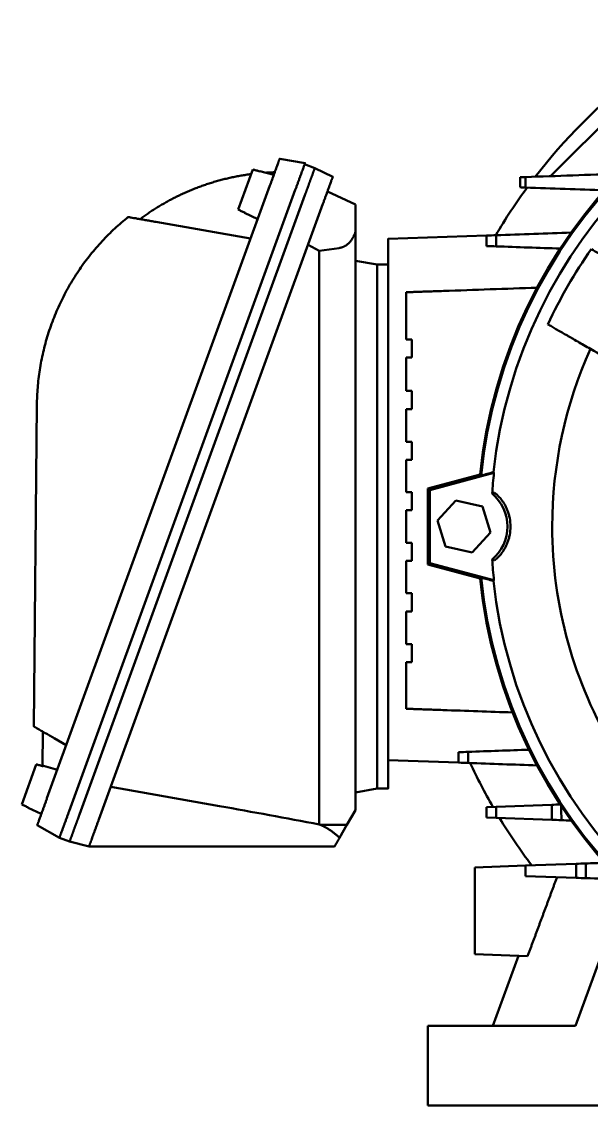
# Model space of a CAD drawing. Header units: millimetres. Extents: x 708 to 3306, y 798 to 2244.
# Drawn here: x 1727.9 to 1885.4, y 1870.2 to 2169.8 of the extents above; entities that cross this region are included whole.
import ezdxf

# ---------------------------------------------------------------- set-up
doc = ezdxf.new("R2010")
doc.units = ezdxf.units.MM
doc.header["$LTSCALE"] = 10
doc.layers.add('Visible (ISO)', color=7, linetype='Continuous', lineweight=50)

msp = doc.modelspace()

# ---------------------------------------------------------------- linework, layer by layer
at = {"layer": 'Visible (ISO)'}
for p, q in [((1874.08, 2127.05), (1897.31, 2150.27)), ((1799.23, 2131.88), (1806.23, 2130.64)), ((1806.12, 2130.32), (1808.93, 2129.3)), ((1791.76, 2128.89), (1787.73, 2117.82)), ((1793.73, 2128.45), (1793.7, 2128.37)), ((1793.73, 2128.45), (1797.61, 2127.41)), ((1808.93, 2129.3), (1813.91, 2126.87)), ((1734.91, 1955.05), (1796.54, 2124.47)), ((1741.04, 1951.52), (1803.54, 2123.24)), ((1743.88, 1950.56), (1806.21, 2121.82)), ((1820.17, 2119.17), (1812.42, 2122.79)), ((1749.25, 1949.23), (1811.18, 2119.39)), ((1820.17, 2111.63), (1820.17, 2119.17)), ((1789.55, 2116.97), (1789.52, 2116.89)), ((1789.52, 2116.89), (1793.16, 2115.19)), ((1765.03, 2114.4), (1791.2, 2109.79)), ((1820.17, 2111.63), (1820.11, 2111.46)), ((1820.17, 2111.63), (1820.17, 1951.75)), ((1829.17, 2109.68), (1856.42, 2110.63)), ((1807.06, 2108.07), (1810.17, 2106.4)), ((1815.66, 2107.18), (1810.17, 2106.4)), ((1810.17, 2106.4), (1810.17, 1947.82)), ((1820.17, 2103.68), (1826.17, 2102.62)), ((1829.17, 2102.62), (1826.17, 2102.62)), ((1829.17, 2096.3), (1829.17, 2099.68)), ((1826.17, 2089.33), (1826.17, 1971.04)), ((1829.17, 2089.33), (1829.17, 1971.04)), ((1731.3, 1974.9), (1732.12, 2063.76)), ((1835.77, 2053.12), (1835.77, 2053.12)), ((1840.17, 2040.68), (1854.6, 2044.55)), ((1840.7, 2040.28), (1858.46, 2045.04)), ((1840.17, 2019.68), (1840.17, 2040.68)), ((1840.7, 2040.28), (1840.17, 2040.68)), ((1840.7, 2020.08), (1840.7, 2040.28)), ((1847.95, 2037.35), (1842.85, 2031.84)), ((1855.27, 2035.69), (1847.95, 2037.35)), ((1857.49, 2028.53), (1855.27, 2035.69)), ((1842.85, 2031.84), (1845.08, 2024.67)), ((1852.4, 2023.01), (1857.49, 2028.53)), ((1845.08, 2024.67), (1852.4, 2023.01)), ((1840.7, 2020.08), (1840.17, 2019.68)), ((1854.6, 2015.82), (1840.17, 2019.68)), ((1858.46, 2015.32), (1840.7, 2020.08)), ((1835.77, 2008.97), (1835.77, 2008.97)), ((1733.79, 1973.47), (1733.7, 1963.96)), ((1740.25, 1969.74), (1736.88, 1971.68)), ((1848.68, 1964.91), (1829.17, 1965.59)), ((1731.94, 1964.43), (1727.91, 1953.36)), ((1733.91, 1963.99), (1733.88, 1963.92)), ((1733.91, 1963.99), (1737.79, 1962.95)), ((1782.57, 1952.9), (1752.51, 1958.2)), ((1826.17, 1957.74), (1820.17, 1956.68)), ((1829.17, 1957.74), (1826.17, 1957.74)), ((1859.04, 1952.72), (1874.42, 1953.26)), ((1729.73, 1952.51), (1729.7, 1952.43)), ((1729.7, 1952.43), (1733.34, 1950.74)), ((1817.82, 1947.68), (1820.17, 1951.75)), ((1856.42, 1952.63), (1859.04, 1952.72)), ((1856.42, 1949.73), (1856.42, 1952.63)), ((1859.04, 1952.72), (1859.04, 1949.64)), ((1738.34, 1944.11), (1732.22, 1947.65)), ((1817.82, 1947.68), (1810.51, 1947.68)), ((1815.78, 1944.13), (1817.82, 1947.68)), ((1859.04, 1949.64), (1856.42, 1949.73)), ((1874.42, 1949.11), (1859.04, 1949.64)), ((1738.34, 1944.11), (1741.16, 1943.09)), ((1746.53, 1941.75), (1741.16, 1943.09)), ((1768.46, 1941.75), (1746.53, 1941.75)), ((1867.18, 1936.46), (1853.18, 1935.97)), ((1853.18, 1911.95), (1853.18, 1935.97)), ((1867.18, 1936.46), (1881.17, 1936.95)), ((1867.18, 1933.56), (1867.18, 1936.46)), ((1881.17, 1933.07), (1867.18, 1933.56)), ((1893.17, 1925.58), (1881.02, 1892.18)), ((1867.76, 1911.44), (1853.18, 1911.95)), ((1858.17, 1892.18), (1865.21, 1911.53)), ((1840.17, 1870.18), (1840.17, 1892.18)), ((1860.17, 1892.18), (1840.17, 1892.18)), ((1881.02, 1892.18), (1860.17, 1892.18)), ((1860.17, 1870.18), (1840.17, 1870.18)), ((1904.17, 1870.18), (1860.17, 1870.18))]:
    msp.add_line(p, q, dxfattribs=at)
for centre, radius, start, end in [((1994.17, 2030.18), 140.31, 95.8772, 174.1228), ((1994.17, 2030.18), 139.98, 95.7849, 174.2151), ((1994.17, 2030.18), 136.71, 96.3024, 173.6976), ((1994.17, 2031.05), 156.95, 128.0367, 142.3594), ((1994.17, 2031.05), 156.95, 143.733, 149.4949), ((1994.04, 2031.12), 156.8, 150.7632711016653, 150.7632973751533), ((1994.17, 2030.18), 133.11, 144.8277, 155.1723), ((1994.18, 2031.04), 156.96, 155.7381726199257, 155.7382381049767), ((1994.17, 2030.18), 119.61, 155.7581, 180), ((1994.17, 2030.18), 136.52, 173.7517, 176.1644), ((1850.17, 2030.18), 12, 310.4446, 49.5554), ((1994.17, 2030.18), 119.61, 180, 211.1602), ((1994.17, 2030.18), 136.52, 183.8356, 186.2483), ((1994.17, 2030.18), 140.31, 185.8772, 264.1228), ((1994.17, 2030.18), 139.98, 185.7849, 264.2151), ((1994.17, 2030.18), 136.71, 186.3024, 263.6976), ((1996.33, 2031.8), 159.24, 199.2109350318642, 199.2109388500561), ((1994.38, 2031.14), 157.18, 203.7355032663405, 203.7355197554486), ((1994.17, 2031.05), 156.95, 204.9665, 209.9475), ((1994.17, 2031.05), 156.95, 211.2553, 217.0328)]:
    msp.add_arc(centre, radius, start, end, dxfattribs=at)
for points, weights in [([(1796.54, 2124.47), (1798.13, 2128.84), (1799.23, 2131.88), (1799.23, 2131.88)], [1, 0.811792362023, 0.811792362023, 1]), ([(1806.23, 2130.64), (1806.23, 2130.64), (1805.13, 2127.6), (1803.54, 2123.24)], [1, 0.811792362023, 0.811792362023, 1]), ([(1791.29, 2127.61), (1780.09, 2126.16), (1769.66, 2121.91), (1760.65, 2115.17)], [0.986966977949, 0.969514263498, 0.973858604182, 1]), ([(1797.86, 2128.12), (1797.04, 2128.09), (1796.22, 2128.06), (1795.4, 2128)], [1, 0.998041127695, 0.996204647248, 0.994490558659]), ([(1806.21, 2121.82), (1806.95, 2123.84), (1807.62, 2125.69), (1808.14, 2127.11)], [1, 0.949947616046, 0.949947616046, 1]), ([(1808.14, 2127.11), (1808.66, 2128.53), (1808.93, 2129.3), (1808.93, 2129.3)], [1, 0.949947616046, 0.949947616046, 1]), ([(1813.91, 2126.87), (1813.91, 2126.87), (1812.78, 2123.78), (1811.18, 2119.39)], [1, 0.807306187604, 0.807306187604, 1]), ([(1732.12, 2063.76), (1732.31, 2084.34), (1741.29, 2102.86), (1757.33, 2115.76)], [1, 0.935831357745, 0.935831357745, 1]), ([(1820.11, 2111.46), (1819.2, 2108.97), (1817.63, 2107.46), (1815.66, 2107.18)], [1, 0.945143541556, 0.945143541556, 1]), ([(1829.17, 2099.68), (1829.17, 2105.54), (1829.17, 2109.68), (1829.17, 2109.68)], [1, 0.805024846194, 0.805024846194, 1]), ([(1826.17, 2102.62), (1826.17, 2102.62), (1826.17, 2101.27), (1826.17, 2098.75)], [1, 0.951159008681, 0.951159008681, 1]), ([(1826.17, 2098.75), (1826.17, 2096.24), (1826.17, 2092.94), (1826.17, 2089.33)], [1, 0.951159008681, 0.951159008681, 1]), ([(1829.17, 2096.3), (1829.17, 2094.19), (1829.17, 2091.81), (1829.17, 2089.33)], [0.969076037773, 0.95563262256, 0.965940609969, 1]), ([(1736.88, 1971.68), (1733.57, 1973.59), (1731.3, 1974.9), (1731.3, 1974.9)], [1, 0.819993125959, 0.819993125959, 1]), ([(1826.17, 1971.04), (1826.17, 1967.43), (1826.17, 1964.12), (1826.17, 1961.61)], [1, 0.951159008681, 0.951159008681, 1]), ([(1829.17, 1971.04), (1829.17, 1967.43), (1829.17, 1964.12), (1829.17, 1961.61)], [1, 0.951159008681, 0.951159008681, 1]), ([(1826.17, 1961.61), (1826.17, 1959.1), (1826.17, 1957.74), (1826.17, 1957.74)], [1, 0.951159008681, 0.951159008681, 1]), ([(1829.17, 1961.61), (1829.17, 1959.1), (1829.17, 1957.74), (1829.17, 1957.74)], [1, 0.951159008681, 0.951159008681, 1]), ([(1732.22, 1947.65), (1732.22, 1947.65), (1733.33, 1950.69), (1734.91, 1955.05)], [1, 0.811792362023, 0.811792362023, 1]), ([(1741.04, 1951.52), (1739.45, 1947.15), (1738.34, 1944.11), (1738.34, 1944.11)], [1, 0.811792362023, 0.811792362023, 1]), ([(1741.96, 1945.27), (1742.47, 1946.69), (1743.15, 1948.55), (1743.88, 1950.56)], [1, 0.949947616046, 0.949947616046, 1]), ([(1749.25, 1949.23), (1747.65, 1944.84), (1746.53, 1941.75), (1746.53, 1941.75)], [1, 0.807306187604, 0.807306187604, 1]), ([(1810.17, 1947.82), (1810.29, 1947.77), (1810.4, 1947.73), (1810.51, 1947.68)], [1, 0.999958300451, 0.999958300451, 1]), ([(1815.78, 1944.13), (1814.09, 1945.74), (1812.32, 1946.94), (1810.51, 1947.68)], [1, 0.989753770654, 0.989753770654, 1]), ([(1741.16, 1943.09), (1741.16, 1943.09), (1741.44, 1943.85), (1741.96, 1945.27)], [1, 0.949947616046, 0.949947616046, 1]), ([(1814.4, 1941.75), (1799.3, 1941.75), (1782.86, 1941.75), (1768.46, 1941.75)], [1, 0.93150221654, 0.93150221654, 1]), ([(1815.78, 1944.13), (1815.38, 1943.45), (1814.92, 1942.65), (1814.4, 1941.75)], [1, 0.99613555075, 0.99613555075, 1]), ([(1867.76, 1911.44), (1870.48, 1918.75), (1873.19, 1926.03), (1875.88, 1933.26)], [1, 0.999972086776, 0.999972086776, 1])]:
    msp.add_rational_spline(points, weights, degree=3, dxfattribs=at)
for points, knots in [([(1791.76, 2128.89), (1792.08, 2128.81), (1792.39, 2128.72), (1792.71, 2128.64), (1793.04, 2128.55), (1793.37, 2128.46), (1793.7, 2128.37)], [0.010170828, 0.010170828, 0.010170828, 0.010170828, 0.011148918, 0.011148918, 0.011148918, 0.012178681, 0.012178681, 0.012178681, 0.012178681]), ([(1757.33, 2115.76), (1757.36, 2115.75), (1757.4, 2115.74), (1757.6, 2115.71), (1757.68, 2115.69), (1757.87, 2115.66), (1757.97, 2115.64), (1758.33, 2115.58), (1758.62, 2115.53), (1759.25, 2115.42), (1759.6, 2115.36), (1760.15, 2115.26), (1760.35, 2115.23), (1760.73, 2115.16), (1760.93, 2115.12), (1761.54, 2115.02), (1761.95, 2114.94), (1762.81, 2114.79), (1763.25, 2114.71), (1764.13, 2114.56), (1764.58, 2114.48), (1765.03, 2114.4)], [0, 0, 0, 0, 0.00136146, 0.00136146, 0.00204219, 0.00204219, 0.00272291, 0.00272291, 0.00408437, 0.00408437, 0.00544583, 0.00544583, 0.00612656, 0.00612656, 0.00680729, 0.00680729, 0.00816874, 0.00816874, 0.0095302, 0.0095302, 0.01089166, 0.01089166, 0.01089166, 0.01089166]), ([(1787.73, 2117.82), (1788.03, 2117.68), (1788.32, 2117.54), (1788.62, 2117.4), (1788.93, 2117.26), (1789.24, 2117.11), (1789.55, 2116.97)], [0.010170828, 0.010170828, 0.010170828, 0.010170828, 0.011148918, 0.011148918, 0.011148918, 0.012178681, 0.012178681, 0.012178681, 0.012178681]), ([(1885.37, 2106.86), (1886, 2106.49), (1886.74, 2106.06), (1887.99, 2105.34), (1888.44, 2105.09), (1889.13, 2104.68), (1889.37, 2104.54), (1889.86, 2104.26), (1890.11, 2104.12), (1891.37, 2103.39), (1892.43, 2102.78), (1894.13, 2101.8), (1894.72, 2101.46), (1895.9, 2100.78), (1896.5, 2100.43), (1897.11, 2100.08)], [0.00000023, 0.00000023, 0.00000023, 0.00000023, 0.0042479, 0.0042479, 0.00637174, 0.00637174, 0.00743366, 0.00743366, 0.00849557, 0.00849557, 0.01274325, 0.01274325, 0.01486708, 0.01486708, 0.01699092, 0.01699092, 0.01699092, 0.01699092]), ([(1834.17, 2094.95), (1834.2, 2094.95), (1834.23, 2094.95), (1834.47, 2094.96), (1834.65, 2094.97), (1835.01, 2094.98), (1835.15, 2094.98), (1835.44, 2094.99), (1835.61, 2095), (1836.13, 2095.02), (1836.53, 2095.03), (1837.22, 2095.06), (1837.46, 2095.06), (1837.97, 2095.08), (1838.24, 2095.09), (1839.06, 2095.12), (1839.65, 2095.14), (1840.91, 2095.18), (1841.59, 2095.21), (1842.99, 2095.26), (1843.72, 2095.28), (1844.47, 2095.31)], [0, 0, 0, 0, 0.0023457, 0.0023457, 0.0046914, 0.0046914, 0.00586425, 0.00586425, 0.0070371, 0.0070371, 0.00938279, 0.00938279, 0.01055564, 0.01055564, 0.01172849, 0.01172849, 0.01407419, 0.01407419, 0.01641989, 0.01641989, 0.01876559, 0.01876559, 0.01876559, 0.01876559]), ([(1885.11, 2079.29), (1883.89, 2080), (1882.72, 2080.67), (1881.03, 2081.65), (1880.48, 2081.97), (1879.67, 2082.44), (1879.4, 2082.59), (1878.88, 2082.89), (1878.62, 2083.04), (1877.36, 2083.77), (1876.44, 2084.3), (1875.18, 2085.03), (1874.78, 2085.26), (1874.03, 2085.69), (1873.68, 2085.89), (1873.37, 2086.07)], [0.00000099, 0.00000099, 0.00000099, 0.00000099, 0.00424893, 0.00424893, 0.0063729, 0.0063729, 0.00743489, 0.00743489, 0.00849687, 0.00849687, 0.01274481, 0.01274481, 0.01486879, 0.01486879, 0.01699276, 0.01699276, 0.01699276, 0.01699276]), ([(1835.77, 2081.91), (1835.24, 2081.91), (1834.85, 2081.91), (1834.45, 2081.91), (1834.34, 2081.91), (1834.21, 2081.91), (1834.19, 2081.91), (1834.17, 2081.91)], [0, 0, 0, 0, 0.003495098, 0.003495098, 0.005242647, 0.005242647, 0.006990197, 0.006990197, 0.006990197, 0.006990197]), ([(1834.17, 2076.91), (1834.23, 2076.91), (1834.31, 2076.91), (1834.71, 2076.91), (1834.88, 2076.91), (1835.28, 2076.91), (1835.51, 2076.91), (1835.77, 2076.91)], [0, 0, 0, 0, 0.003491169, 0.003491169, 0.005236754, 0.005236754, 0.006982339, 0.006982339, 0.006982339, 0.006982339]), ([(1835.77, 2067.67), (1835.24, 2067.67), (1834.85, 2067.67), (1834.45, 2067.67), (1834.34, 2067.67), (1834.21, 2067.67), (1834.19, 2067.67), (1834.17, 2067.67)], [0, 0, 0, 0, 0.003484506, 0.003484506, 0.005226759, 0.005226759, 0.006969012, 0.006969012, 0.006969012, 0.006969012]), ([(1834.17, 2062.67), (1834.23, 2062.67), (1834.31, 2062.67), (1834.71, 2062.67), (1834.88, 2062.67), (1835.28, 2062.67), (1835.51, 2062.67), (1835.77, 2062.67)], [0, 0, 0, 0, 0.003481393, 0.003481393, 0.00522209, 0.00522209, 0.006962786, 0.006962786, 0.006962786, 0.006962786]), ([(1835.77, 2053.64), (1835.25, 2053.64), (1834.85, 2053.64), (1834.45, 2053.64), (1834.34, 2053.64), (1834.21, 2053.64), (1834.19, 2053.64), (1834.17, 2053.64)], [0, 0, 0, 0, 0.003476667, 0.003476667, 0.005215, 0.005215, 0.006953334, 0.006953334, 0.006953334, 0.006953334]), ([(1834.17, 2048.64), (1834.23, 2048.64), (1834.31, 2048.64), (1834.71, 2048.64), (1834.88, 2048.64), (1835.28, 2048.64), (1835.51, 2048.64), (1835.77, 2048.64)], [0, 0, 0, 0, 0.003474657, 0.003474657, 0.005211986, 0.005211986, 0.006949315, 0.006949315, 0.006949315, 0.006949315]), ([(1835.77, 2039.68), (1835.25, 2039.68), (1834.85, 2039.68), (1834.45, 2039.68), (1834.34, 2039.68), (1834.21, 2039.68), (1834.19, 2039.68), (1834.17, 2039.68)], [0, 0, 0, 0, 0.003472191, 0.003472191, 0.005208286, 0.005208286, 0.006944381, 0.006944381, 0.006944381, 0.006944381]), ([(1858.5, 2039.54), (1858.52, 2039.55), (1858.58, 2039.52), (1858.78, 2039.39), (1858.93, 2039.28), (1859.19, 2039.06), (1859.29, 2038.97), (1859.51, 2038.77), (1859.62, 2038.66), (1859.99, 2038.28), (1860.26, 2037.98), (1860.83, 2037.22), (1861.13, 2036.79), (1861.57, 2036.02), (1861.71, 2035.75), (1861.99, 2035.17), (1862.12, 2034.86), (1862.36, 2034.23), (1862.47, 2033.89), (1862.66, 2033.2), (1862.75, 2032.84), (1862.96, 2031.72), (1863.03, 2030.96), (1863.03, 2030.18)], [0.0000002, 0.0000002, 0.0000002, 0.0000002, 0.00230008, 0.00230008, 0.00459996, 0.00459996, 0.0057499, 0.0057499, 0.00689984, 0.00689984, 0.00919972, 0.00919972, 0.0114996, 0.0114996, 0.01264954, 0.01264954, 0.01379948, 0.01379948, 0.01494942, 0.01494942, 0.01609936, 0.01609936, 0.01839925, 0.01839925, 0.01839925, 0.01839925]), ([(1834.17, 2034.68), (1834.23, 2034.68), (1834.31, 2034.68), (1834.71, 2034.68), (1834.88, 2034.68), (1835.28, 2034.68), (1835.51, 2034.68), (1835.77, 2034.68)], [0, 0, 0, 0, 0.003471492, 0.003471492, 0.005207238, 0.005207238, 0.006942984, 0.006942984, 0.006942984, 0.006942984]), ([(1863.03, 2030.18), (1863.03, 2029.4), (1862.96, 2028.64), (1862.75, 2027.53), (1862.66, 2027.17), (1862.47, 2026.47), (1862.36, 2026.14), (1862.12, 2025.5), (1861.98, 2025.19), (1861.71, 2024.61), (1861.57, 2024.34), (1861.28, 2023.83), (1861.13, 2023.59), (1860.83, 2023.15), (1860.69, 2022.95), (1860.26, 2022.39), (1859.99, 2022.09), (1859.62, 2021.71), (1859.51, 2021.59), (1859.29, 2021.4), (1859.2, 2021.31), (1858.93, 2021.09), (1858.79, 2020.98), (1858.63, 2020.88), (1858.59, 2020.86), (1858.53, 2020.83), (1858.51, 2020.82), (1858.5, 2020.83)], [0.01839925, 0.01839925, 0.01839925, 0.01839925, 0.02069281, 0.02069281, 0.02183959, 0.02183959, 0.02298637, 0.02298637, 0.02413315, 0.02413315, 0.02527993, 0.02527993, 0.02642671, 0.02642671, 0.02757349, 0.02757349, 0.02986705, 0.02986705, 0.03101383, 0.03101383, 0.03216061, 0.03216061, 0.03445417, 0.03445417, 0.03560095, 0.03560095, 0.03674773, 0.03674773, 0.03674773, 0.03674773]), ([(1835.77, 2025.68), (1835.25, 2025.68), (1834.85, 2025.68), (1834.45, 2025.68), (1834.34, 2025.68), (1834.21, 2025.68), (1834.19, 2025.68), (1834.17, 2025.68)], [0, 0, 0, 0, 0.003471492, 0.003471492, 0.005207237, 0.005207237, 0.006942983, 0.006942983, 0.006942983, 0.006942983]), ([(1834.17, 2020.68), (1834.23, 2020.68), (1834.31, 2020.68), (1834.71, 2020.68), (1834.88, 2020.68), (1835.28, 2020.68), (1835.51, 2020.68), (1835.77, 2020.68)], [0, 0, 0, 0, 0.003472192, 0.003472192, 0.005208288, 0.005208288, 0.006944385, 0.006944385, 0.006944385, 0.006944385]), ([(1835.77, 2011.73), (1835.25, 2011.73), (1834.85, 2011.73), (1834.45, 2011.73), (1834.34, 2011.73), (1834.21, 2011.73), (1834.19, 2011.73), (1834.17, 2011.73)], [0, 0, 0, 0, 0.003474651, 0.003474651, 0.005211976, 0.005211976, 0.006949302, 0.006949302, 0.006949302, 0.006949302]), ([(1834.17, 2006.73), (1834.23, 2006.73), (1834.31, 2006.73), (1834.71, 2006.73), (1834.88, 2006.73), (1835.28, 2006.73), (1835.51, 2006.73), (1835.77, 2006.73)], [0, 0, 0, 0, 0.003476677, 0.003476677, 0.005215016, 0.005215016, 0.006953355, 0.006953355, 0.006953355, 0.006953355]), ([(1835.77, 1997.69), (1835.24, 1997.69), (1834.85, 1997.69), (1834.45, 1997.69), (1834.34, 1997.69), (1834.21, 1997.69), (1834.19, 1997.69), (1834.17, 1997.69)], [0, 0, 0, 0, 0.003481374, 0.003481374, 0.00522206, 0.00522206, 0.006962747, 0.006962747, 0.006962747, 0.006962747]), ([(1834.17, 1992.69), (1834.23, 1992.69), (1834.31, 1992.69), (1834.71, 1992.69), (1834.88, 1992.69), (1835.28, 1992.69), (1835.51, 1992.69), (1835.77, 1992.69)], [0, 0, 0, 0, 0.003484531, 0.003484531, 0.005226797, 0.005226797, 0.006969062, 0.006969062, 0.006969062, 0.006969062]), ([(1844.31, 1979.46), (1843.57, 1979.48), (1842.86, 1979.51), (1841.49, 1979.56), (1840.83, 1979.58), (1839.9, 1979.61), (1839.59, 1979.62), (1839, 1979.64), (1838.72, 1979.65), (1837.91, 1979.68), (1837.42, 1979.7), (1836.74, 1979.72), (1836.52, 1979.73), (1836.12, 1979.74), (1835.94, 1979.75), (1835.42, 1979.77), (1835.13, 1979.78), (1834.65, 1979.8), (1834.47, 1979.8), (1834.23, 1979.81), (1834.2, 1979.81), (1834.17, 1979.81)], [0, 0, 0, 0, 0.00232054, 0.00232054, 0.00464107, 0.00464107, 0.00580134, 0.00580134, 0.00696161, 0.00696161, 0.00928215, 0.00928215, 0.01044242, 0.01044242, 0.01160269, 0.01160269, 0.01392322, 0.01392322, 0.01624376, 0.01624376, 0.0185643, 0.0185643, 0.0185643, 0.0185643]), ([(1731.94, 1964.43), (1732.25, 1964.35), (1732.57, 1964.26), (1732.89, 1964.18), (1733.22, 1964.09), (1733.55, 1964), (1733.88, 1963.92)], [0.010170828, 0.010170828, 0.010170828, 0.010170828, 0.011148918, 0.011148918, 0.011148918, 0.012178681, 0.012178681, 0.012178681, 0.012178681]), ([(1727.91, 1953.36), (1728.21, 1953.22), (1728.5, 1953.08), (1728.8, 1952.95), (1729.11, 1952.8), (1729.42, 1952.66), (1729.73, 1952.51)], [0.010170828, 0.010170828, 0.010170828, 0.010170828, 0.011148918, 0.011148918, 0.011148918, 0.012178681, 0.012178681, 0.012178681, 0.012178681])]:
    msp.add_open_spline(points, degree=3, knots=knots, dxfattribs=at)
for points in [[(1893.31, 2127.72), (1884.6, 2127.41), (1875.89, 2127.11), (1867.18, 2126.8)], [(1865.68, 2126.75), (1866.18, 2126.77), (1866.68, 2126.79), (1867.18, 2126.8)], [(1865.68, 2123.96), (1865.68, 2124.89), (1865.68, 2125.82), (1865.68, 2126.75)], [(1867.18, 2123.91), (1866.68, 2123.92), (1866.18, 2123.94), (1865.68, 2123.96)], [(1867.18, 2126.8), (1867.18, 2125.84), (1867.18, 2124.87), (1867.18, 2123.91)], [(1867.18, 2123.91), (1874.48, 2123.65), (1881.78, 2123.4), (1889.08, 2123.14)], [(1856.42, 2110.63), (1857.31, 2110.66), (1858.19, 2110.69), (1859.08, 2110.72)], [(1856.42, 2107.73), (1856.42, 2108.7), (1856.42, 2109.66), (1856.42, 2110.63)], [(1859.08, 2110.72), (1859.07, 2109.69), (1859.07, 2108.67), (1859.06, 2107.64)], [(1879.8, 2111.45), (1872.89, 2111.21), (1865.99, 2110.96), (1859.08, 2110.72)], [(1859.06, 2107.64), (1858.18, 2107.67), (1857.3, 2107.7), (1856.42, 2107.73)], [(1859.06, 2107.64), (1864.97, 2107.43), (1870.87, 2107.23), (1876.78, 2107.02)], [(1834.17, 2081.91), (1834.17, 2086.27), (1834.17, 2090.61), (1834.17, 2094.95)], [(1844.47, 2095.31), (1853.09, 2095.61), (1861.72, 2095.91), (1870.38, 2096.21)], [(1835.77, 2076.91), (1835.77, 2078.58), (1835.77, 2080.25), (1835.77, 2081.91)], [(1892.91, 2074.79), (1890.3, 2076.3), (1887.7, 2077.8), (1885.11, 2079.29)], [(1834.17, 2067.67), (1834.17, 2070.76), (1834.17, 2073.84), (1834.17, 2076.91)], [(1835.77, 2062.67), (1835.77, 2064.34), (1835.77, 2066.01), (1835.77, 2067.67)], [(1834.17, 2053.64), (1834.17, 2056.65), (1834.17, 2059.66), (1834.17, 2062.67)], [(1835.77, 2048.64), (1835.77, 2050.3), (1835.77, 2051.97), (1835.77, 2053.64)], [(1834.17, 2039.68), (1834.17, 2042.67), (1834.17, 2045.65), (1834.17, 2048.64)], [(1854.6, 2044.55), (1854.7, 2044.46), (1854.81, 2044.38), (1854.91, 2044.29)], [(1854.91, 2044.29), (1856.03, 2044.59), (1857.16, 2044.89), (1858.29, 2045.19)], [(1858.29, 2045.19), (1858.35, 2045.14), (1858.4, 2045.09), (1858.46, 2045.04)], [(1835.77, 2034.68), (1835.77, 2036.35), (1835.77, 2038.02), (1835.77, 2039.68)], [(1857.96, 2039.31), (1858.14, 2039.39), (1858.32, 2039.47), (1858.5, 2039.54)], [(1834.17, 2025.68), (1834.17, 2028.68), (1834.17, 2031.68), (1834.17, 2034.68)], [(1835.77, 2020.68), (1835.77, 2022.35), (1835.77, 2024.01), (1835.77, 2025.68)], [(1834.17, 2011.73), (1834.17, 2014.71), (1834.17, 2017.7), (1834.17, 2020.68)], [(1858.5, 2020.83), (1858.32, 2020.9), (1858.14, 2020.97), (1857.96, 2021.05)], [(1854.91, 2016.07), (1854.81, 2015.99), (1854.7, 2015.9), (1854.6, 2015.82)], [(1858.29, 2015.17), (1857.16, 2015.47), (1856.03, 2015.77), (1854.91, 2016.07)], [(1858.46, 2015.32), (1858.4, 2015.27), (1858.35, 2015.22), (1858.29, 2015.17)], [(1835.77, 2006.73), (1835.77, 2008.39), (1835.77, 2010.06), (1835.77, 2011.73)], [(1834.17, 1997.69), (1834.17, 2000.7), (1834.17, 2003.71), (1834.17, 2006.73)], [(1835.77, 1992.69), (1835.77, 1994.36), (1835.77, 1996.02), (1835.77, 1997.69)], [(1834.17, 1979.81), (1834.17, 1984.1), (1834.17, 1988.39), (1834.17, 1992.69)], [(1863.62, 1978.78), (1857.18, 1979.01), (1850.74, 1979.23), (1844.31, 1979.46)], [(1868.16, 1968.49), (1862.55, 1968.29), (1856.94, 1968.09), (1851.33, 1967.9)], [(1848.68, 1967.81), (1849.56, 1967.84), (1850.44, 1967.87), (1851.33, 1967.9)], [(1848.68, 1964.91), (1848.68, 1965.87), (1848.68, 1966.84), (1848.68, 1967.81)], [(1851.33, 1967.9), (1851.33, 1966.87), (1851.34, 1965.85), (1851.34, 1964.82)], [(1851.34, 1964.82), (1850.46, 1964.85), (1849.57, 1964.88), (1848.68, 1964.91)], [(1851.34, 1964.82), (1857.69, 1964.59), (1864.03, 1964.37), (1870.38, 1964.15)], [(1874.42, 1953.26), (1875.2, 1953.29), (1875.99, 1953.32), (1876.78, 1953.34)], [(1874.42, 1949.11), (1874.42, 1950.49), (1874.42, 1951.88), (1874.42, 1953.26)], [(1810.17, 1947.82), (1800.98, 1949.56), (1791.78, 1951.27), (1782.57, 1952.9)], [(1877.06, 1952.91), (1877.07, 1951.62), (1877.08, 1950.32), (1877.09, 1949.01)], [(1877.09, 1949.01), (1876.2, 1949.04), (1875.31, 1949.08), (1874.42, 1949.11)], [(1877.09, 1949.01), (1877.99, 1948.98), (1878.9, 1948.95), (1879.8, 1948.92)], [(1881.17, 1936.95), (1882.05, 1936.98), (1882.94, 1937.01), (1883.81, 1937.04)], [(1881.17, 1933.07), (1881.17, 1934.36), (1881.17, 1935.65), (1881.17, 1936.95)], [(1889.08, 1937.22), (1887.33, 1937.16), (1885.57, 1937.1), (1883.81, 1937.04)], [(1883.81, 1937.04), (1883.83, 1935.69), (1883.84, 1934.34), (1883.85, 1932.98)], [(1883.85, 1932.98), (1882.96, 1933.01), (1882.07, 1933.04), (1881.17, 1933.07)], [(1883.85, 1932.98), (1887, 1932.87), (1890.16, 1932.76), (1893.31, 1932.65)]]:
    msp.add_open_spline(points, degree=3, dxfattribs=at)

doc.saveas('drawing.dxf')
